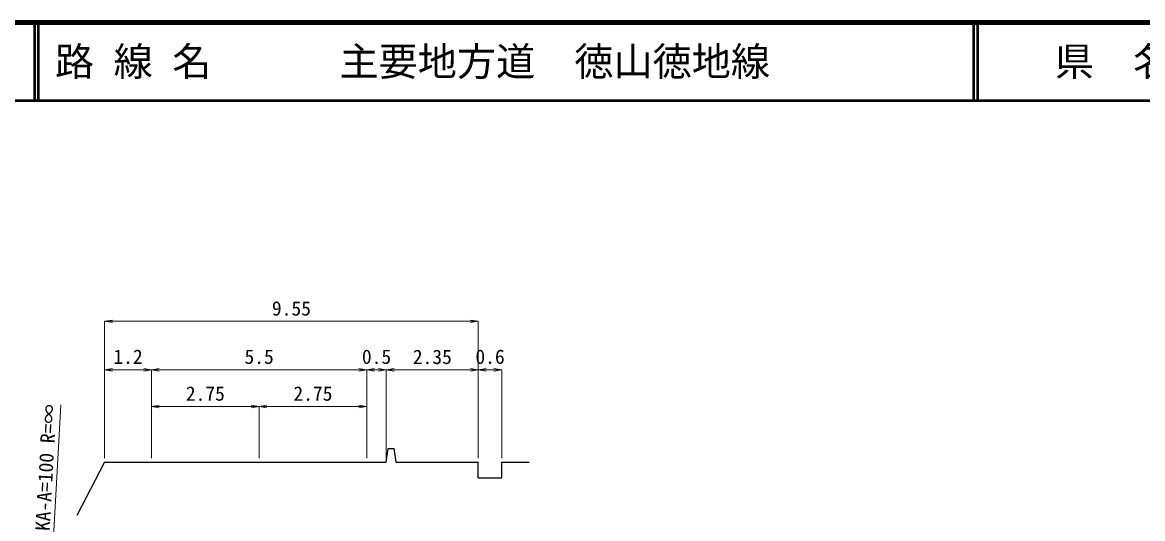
# Model space of a CAD drawing. Units: millimetres at full size, sheet at 1:1000, with parts at other scales. Extents: x 40000 to 680000, y 20000 to 380000.
# Drawn here: x 176223 to 319337, y 316556 to 380000 of the extents above; entities that cross this region are included whole.
import ezdxf
from ezdxf.enums import TextEntityAlignment as Align

# ---------------------------------------------------------------- set-up
doc = ezdxf.new("R2010")
doc.units = ezdxf.units.MM
doc.header["$LTSCALE"] = 1000
for name, color, linetype, lineweight in [('M-BGD', 7, 'Continuous', 25), ('M-STR-HTXT', 7, 'Continuous', 13), ('M-TTL', 2, 'Continuous', 140), ('M-TTL-LINE', 7, 'Continuous', 50)]:
    doc.layers.add(name, color=color, linetype=linetype, lineweight=lineweight)
doc.layers.add('M-TTL-TXT', color=7, linetype='Continuous')
doc.styles.add('ＭＳ ゴシック', font='')
doc.styles.get('ＭＳ ゴシック').set_extended_font_data('MS Gothic')

# ---------------------------------------------------------------- blocks, each defined once
blk = doc.blocks.new('open_arrow')
at = {"color": 0, "linetype": 'Continuous', "lineweight": -2}
blk.add_lwpolyline([(7.5, 1.25), (0, 0), (7.5, -1.25)], dxfattribs=at)

msp = doc.modelspace()

# ---------------------------------------------------------------- linework, layer by layer
at = {"layer": 'M-BGD'}
for p, q in [((222718, 323770), (222968, 325520)), ((222968, 325520), (223718, 325520)), ((223968, 323770), (223718, 325520)), ((186718, 323770), (183162, 316971)), ((223968, 323770), (234468, 323770)), ((234468, 321770), (234468, 323770)), ((237468, 321770), (237468, 323770)), ((237468, 323770), (240979, 323770)), ((234468, 321770), (237468, 321770))]:
    msp.add_line(p, q, dxfattribs=at)
msp.add_lwpolyline([(186718, 323770), (192718, 323770), (206468, 323770), (220218, 323770), (222718, 323770)], dxfattribs=at)
at = {"layer": 'M-STR-HTXT'}
for p, q in [((186718, 324270), (186718, 341780)), ((234468, 341779), (186718, 341779)), ((234468, 324270), (234468, 341780)), ((186718, 335581), (192718, 335581)), ((192718, 324270), (192718, 335582)), ((192718, 335581), (220218, 335581)), ((220218, 324270), (220218, 335582)), ((220218, 335581), (222718, 335581)), ((222718, 324270), (222718, 335582)), ((222718, 335581), (234468, 335581)), ((234468, 335581), (237468, 335581)), ((237468, 324270), (237468, 335582)), ((178690, 287287), (181151, 331099)), ((192718, 330893), (206468, 330893)), ((206468, 324270), (206468, 330894)), ((206468, 330893), (220218, 330893))]:
    msp.add_line(p, q, dxfattribs=at)
at = {"layer": 'M-TTL'}
msp.add_line((680000, 380000), (40000, 380000), dxfattribs=at)
at = {"layer": 'M-TTL-LINE'}
for p, q in [((177750, 380000), (177750, 370000)), ((178250, 380000), (178250, 370000)), ((297750, 380000), (297750, 370000)), ((298250, 380000), (298250, 370000)), ((40000, 370000), (680000, 370000))]:
    msp.add_line(p, q, dxfattribs=at)

# ---------------------------------------------------------------- block references
at = {"layer": 'M-STR-HTXT', "xscale": 133, "yscale": 133}
for p in [(186718, 341779), (186718, 335581), (192718, 335581), (220218, 335581), (222718, 335581), (234468, 335581), (192718, 330893), (206468, 330893)]:
    msp.add_blockref('open_arrow', p, dxfattribs=at)
at = {"layer": 'M-STR-HTXT', "xscale": 133, "yscale": 133, "rotation": 180}
for p in [(234468, 341779), (192718, 335581), (220218, 335581), (222718, 335581), (234468, 335581), (237468, 335581), (206468, 330893), (220218, 330893)]:
    msp.add_blockref('open_arrow', p, dxfattribs=at)

# ---------------------------------------------------------------- texts
at = {"layer": 'M-STR-HTXT', "style": 'ＭＳ ゴシック'}
for s, p in [('9.55', (210593, 341967)), ('1.2', (189718, 335792)), ('5.5', (206468, 335792)), ('0.5', (221468, 335792)), ('2.35', (228593, 335769)), ('0.6', (235968, 335792)), ('2.75', (199593, 331080)), ('2.75', (213343, 331080))]:
    msp.add_text(s, height=1833, dxfattribs=at).set_placement(p, align=Align.BOTTOM_CENTER)
msp.add_text('KA-A=100 R=∞', height=1833, rotation=86.786, dxfattribs=at).set_placement((181151, 331099), align=Align.BOTTOM_RIGHT)
at = {"layer": 'M-TTL-TXT', "style": 'ＭＳ ゴシック'}
for s, p in [('路 線 名', (180380, 375000)), ('主要地方道\u3000徳山徳地線', (216734, 375000))]:
    msp.add_text(s, height=3666, dxfattribs=at).set_placement(p, align=Align.MIDDLE_LEFT)
msp.add_text('県\u3000名', height=3666, dxfattribs=at).set_placement((315625, 375000), align=Align.MIDDLE_CENTER)

doc.saveas('drawing.dxf')
